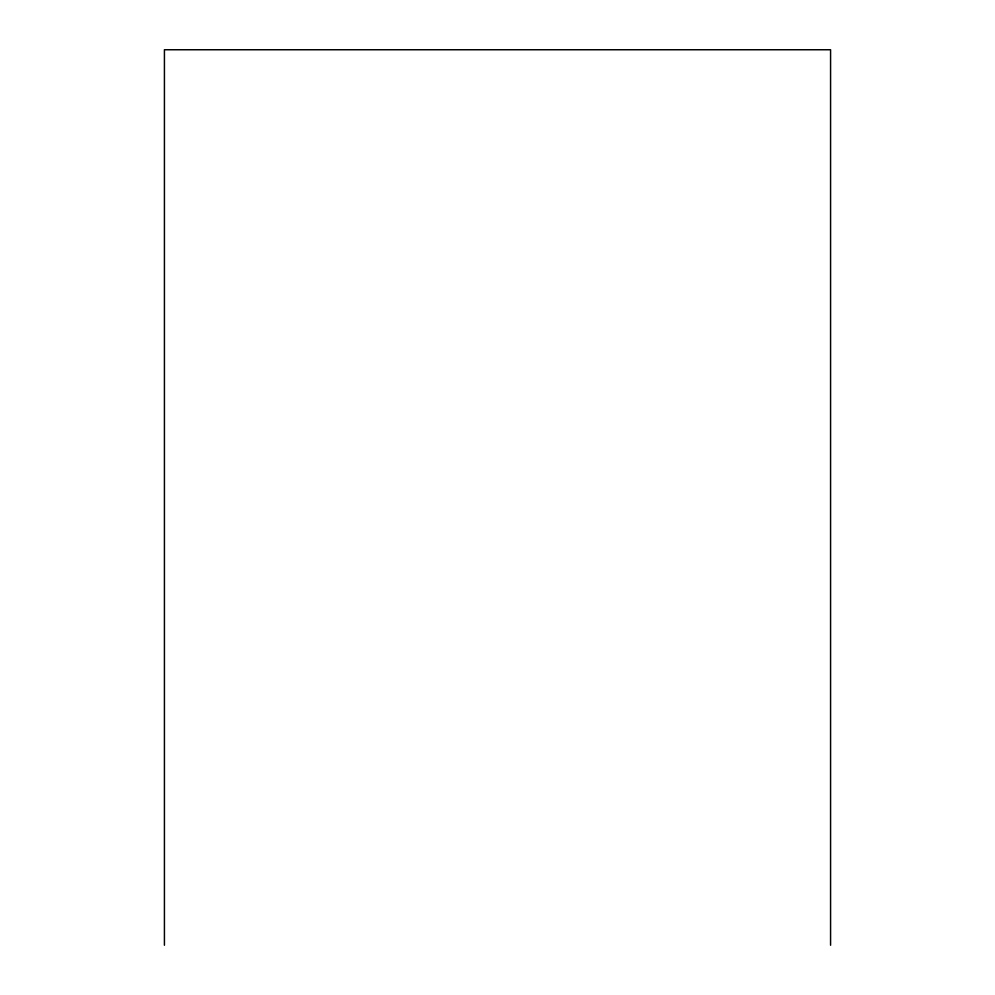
<?xml version="1.0" encoding="UTF-8"?>
<svg xmlns="http://www.w3.org/2000/svg" width="995" height="995" viewBox="0 0 995 995"><rect width="100%" height="100%" fill="white"/><g stroke="black" fill="none" stroke-linecap="round" stroke-linejoin="round"><path stroke-width="1.49" d="M830.576 945.25L830.576 49.75L164.424 49.75L164.424 945.25"/></g></svg>
